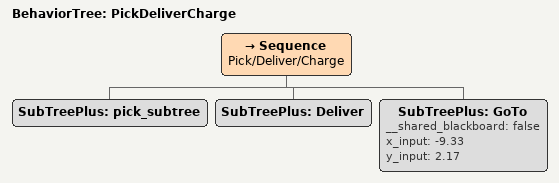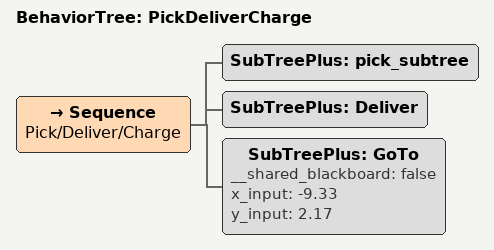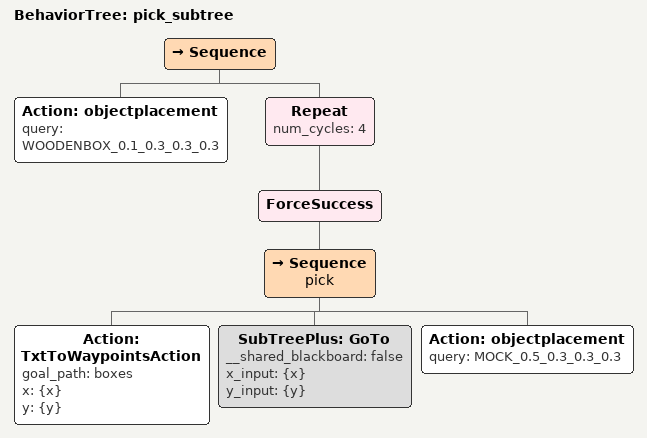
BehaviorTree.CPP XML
<BehaviorTree ID="PickDeliverCharge">
	<Sequence name="Pick/Deliver/Charge">
		<SubTreePlus ID="pick_subtree"/>
		<SubTreePlus ID="Deliver"/>
		<SubTreePlus ID="GoTo" __shared_blackboard="false" x_input="-9.33" y_input="2.17"/>
	</Sequence>
</BehaviorTree>

<BehaviorTree ID="PickDeliverCharge">
	<Sequence name="Pick/Deliver/Charge">
		<SubTreePlus ID="pick_subtree"/>
		<SubTreePlus ID="Deliver"/>
		<SubTreePlus ID="GoTo" __shared_blackboard="false" x_input="-9.33" y_input="2.17"/>
	</Sequence>
</BehaviorTree>

<BehaviorTree ID="pick_subtree">
	<Sequence>
		<Action ID="objectplacement" query="WOODENBOX_0.1_0.3_0.3_0.3"/>
		<Repeat num_cycles="4">
			<ForceSuccess>
				<Sequence name="pick">
					<Action ID="TxtToWaypointsAction" goal_path="boxes" x="{x}" y="{y}"/>
					<SubTreePlus ID="GoTo" __shared_blackboard="false" x_input="{x}" y_input="{y}"/>
					<Action ID="objectplacement" query="MOCK_0.5_0.3_0.3_0.3"/>
				</Sequence>
			</ForceSuccess>
		</Repeat>
	</Sequence>
</BehaviorTree>
